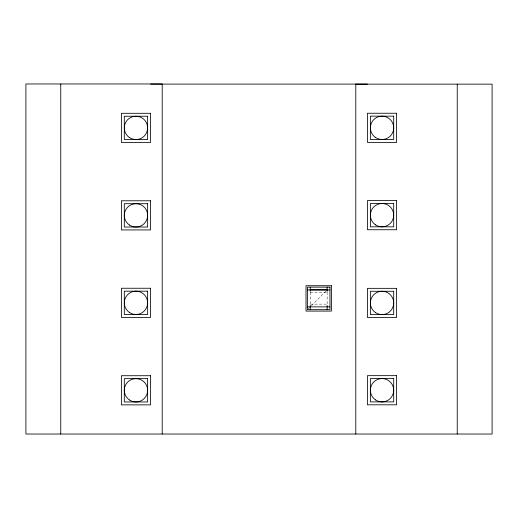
<?xml version="1.0" encoding="UTF-8"?>
<svg xmlns="http://www.w3.org/2000/svg" width="518" height="518" viewBox="0 0 518 518"><rect width="100%" height="100%" fill="white"/><g stroke="black" fill="none" stroke-linecap="round" stroke-linejoin="round"><path stroke-width="0.39" stroke-dasharray="2.59 1.94" d="M308.126 308.981L309.712 307.394M311.37 305.737L326.586 290.514M310.237 292.689L327.149 292.689M310.237 304.131L327.149 304.131M327.149 292.197L327.149 306.242M310.237 292.197L310.237 306.242"/><path stroke-width="0.78" d="M150.544 84.091L367.456 84.091M355.795 84.149L492.1 84.149L492.1 434.032L25.9 434.032L25.9 83.968L162.205 83.968L162.205 434.032M310.237 289.866L327.149 289.866M307.42 289.95L329.966 289.95M307.42 306.863L329.966 306.863M457.245 84.149L457.245 434.032M355.795 84.091L355.795 434.032M327.149 287.134L327.149 291.323M327.149 305.497L327.149 309.68M310.237 287.134L310.237 291.323M310.237 305.497L310.237 309.68M60.755 83.968L60.755 434.032M150.544 113.306L121.387 113.306L121.387 142.463L150.544 142.463L150.544 113.306M396.613 113.248L367.456 113.248L367.456 142.405L396.613 142.405L396.613 113.248M147.63 116.226L124.301 116.226L124.301 139.549L147.63 139.549L147.63 116.226M393.699 116.162L370.37 116.162L370.37 139.491L393.699 139.491L393.699 116.162M396.613 200.583L367.456 200.583L367.456 229.739L396.613 229.739L396.613 200.583M150.544 200.777L121.387 200.777L121.387 229.934L150.544 229.934L150.544 200.777M393.699 203.503L370.37 203.503L370.37 226.826L393.699 226.826L393.699 203.503M147.63 203.697L124.301 203.697L124.301 227.02L147.63 227.02L147.63 203.697M331.378 285.722L306.015 285.722L306.015 311.091L331.378 311.091L331.378 285.722M329.966 287.134L307.42 287.134L307.42 309.68L329.966 309.68L329.966 287.134M150.544 288.248L121.387 288.248L121.387 317.404L150.544 317.404L150.544 288.248M396.613 288.345L367.456 288.345L367.456 317.502L396.613 317.502L396.613 288.345M147.63 291.161L124.301 291.161L124.301 314.491L147.63 314.491L147.63 291.161M393.699 291.265L370.37 291.265L370.37 314.588L393.699 314.588L393.699 291.265M396.613 375.654L367.456 375.654L367.456 404.811L396.613 404.811L396.613 375.654M150.544 375.718L121.387 375.718L121.387 404.875L150.544 404.875L150.544 375.718M393.699 378.574L370.37 378.574L370.37 401.897L393.699 401.897L393.699 378.574M147.63 378.632L124.301 378.632L124.301 401.955L147.63 401.955L147.63 378.632M375.563 399.935A11.661 11.661 0 0 0 393.674 390.986A11.661 11.661 0 0 0 376.871 379.778A11.661 11.661 0 0 0 375.563 399.935M375.563 312.626A11.661 11.661 0 0 0 393.674 303.678A11.661 11.661 0 0 0 376.871 292.469A11.661 11.661 0 0 0 375.563 312.626M375.563 224.864A11.661 11.661 0 0 0 393.674 215.915A11.661 11.661 0 0 0 376.871 204.707A11.661 11.661 0 0 0 375.563 224.864M375.563 137.529A11.661 11.661 0 0 0 393.674 128.581A11.661 11.661 0 0 0 376.871 117.372A11.661 11.661 0 0 0 375.563 137.529M129.494 225.058A11.661 11.661 0 0 0 147.604 216.11A11.661 11.661 0 0 0 130.801 204.901A11.661 11.661 0 0 0 129.494 225.058M129.494 312.529A11.661 11.661 0 0 0 147.604 303.58A11.661 11.661 0 0 0 130.801 292.372A11.661 11.661 0 0 0 129.494 312.529M129.494 400A11.661 11.661 0 0 0 147.604 391.051A11.661 11.661 0 0 0 130.801 379.836A11.661 11.661 0 0 0 129.494 400M129.494 137.587A11.661 11.661 0 0 0 147.604 128.639A11.661 11.661 0 0 0 130.801 117.431A11.661 11.661 0 0 0 129.494 137.587"/></g></svg>
